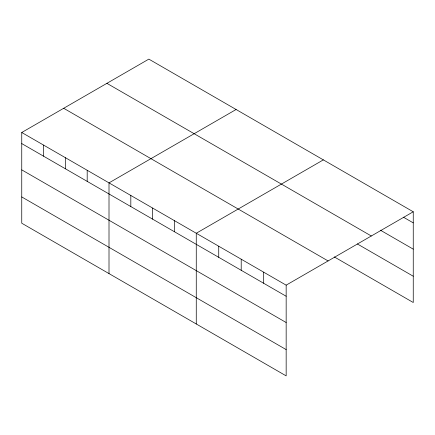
<?xml version="1.0" encoding="UTF-8"?>
<svg xmlns="http://www.w3.org/2000/svg" width="435" height="435" viewBox="0 0 435 435"><rect width="100%" height="100%" fill="white"/><g stroke="black" fill="none" stroke-linecap="round" stroke-linejoin="round"><path stroke-width="0.65" d="M21.75 132.496L286.159 285.153L286.159 375.878L21.75 223.22L21.75 132.496L148.841 59.122L413.25 211.78L413.25 302.504L334.297 256.922M236.096 109.5L109.006 182.874L109.006 273.599M323.352 159.873L196.261 233.252L196.261 323.977M286.159 285.153L413.25 211.78M403.452 217.212L413.25 222.872M380.402 230.186L413.25 249.146M106.901 83.335L371.311 235.993M357.353 243.953L413.25 276.225M63.689 108.282L328.099 260.94M21.75 143.588L286.159 296.246M21.75 169.867L286.159 322.525M21.75 196.941L286.159 349.599M263.686 272.179L263.686 283.272M241.207 259.2L241.207 270.293M218.734 246.226L218.734 257.319M174.446 220.654L174.446 231.746M152.631 208.06L152.631 219.153M130.821 195.467L130.821 206.56M87.19 170.281L87.19 181.373M65.375 157.688L65.375 168.78M43.565 145.094L43.565 156.181"/></g></svg>
